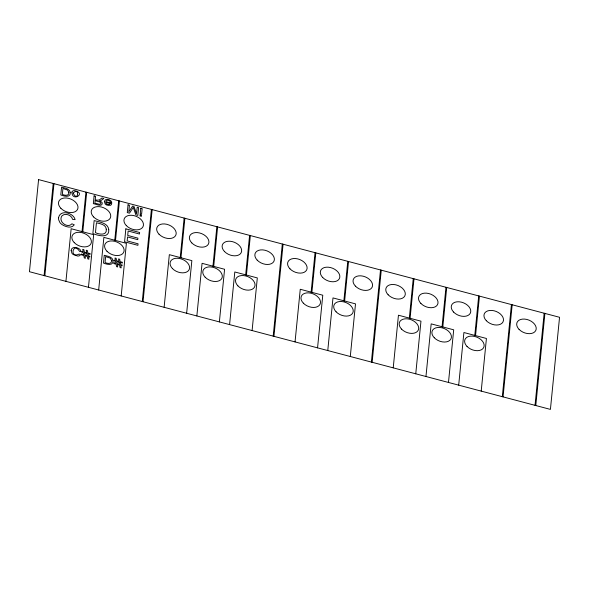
<?xml version="1.0" encoding="UTF-8"?>
<svg xmlns="http://www.w3.org/2000/svg" width="589" height="589" viewBox="0 0 589 589"><rect width="100%" height="100%" fill="white"/><g stroke="black" fill="none" stroke-linecap="round" stroke-linejoin="round"><path stroke-width="0.88" d="M44.087 275.586L53.216 183.473M44.838 275.785L53.967 183.672M65.931 281.358L71.151 228.723L93.666 234.672L88.453 287.307M82.033 231.595L85.942 192.124M82.784 231.794L86.693 192.316M98.665 290.009L103.878 237.367L126.399 243.323L121.187 295.958M114.767 240.246L118.676 200.768M115.51 240.445L119.427 200.967M142.28 301.531L151.402 209.419M143.031 301.73L152.153 209.618M164.125 307.303L169.337 254.669L191.859 260.625L186.639 313.26M180.219 257.548L184.136 218.07M180.97 257.746L184.887 218.269M196.851 315.954L202.064 263.32L224.586 269.269L219.373 321.911M212.953 266.199L216.862 226.721M213.704 266.397L217.613 226.92M229.585 324.605L234.797 271.971L257.319 277.92L252.099 330.554M245.679 274.849L249.596 235.372M246.43 275.048L250.347 235.571M273.193 336.135L282.322 244.023M273.944 336.334L283.073 244.221M295.045 341.907L300.257 289.273L322.779 295.222L317.559 347.856M311.139 292.144L315.056 252.666M311.89 292.343L315.807 252.865M327.771 350.558L332.984 297.916L355.506 303.872L350.293 356.507M343.873 300.795L347.782 261.317M344.624 300.994L348.533 261.516M371.387 362.08L380.509 269.968M372.138 362.279L381.26 270.167M393.231 367.853L398.444 315.218L420.966 321.174L415.753 373.809M409.333 318.097L413.242 278.619M410.084 318.296L413.993 278.818M425.957 376.504L431.177 323.869L453.699 329.818L448.479 382.452M442.059 326.748L445.969 287.27M442.81 326.947L446.72 287.469M458.691 385.154L463.904 332.52L486.426 338.469L481.213 391.103M474.793 335.399L478.702 295.921M475.544 335.597L479.453 296.12M502.307 396.684L511.429 304.572M503.058 396.876L512.18 304.771M535.033 405.328L544.162 313.215M535.784 405.526L544.913 313.414M104.349 201.431L105.173 203.904A3.556 2.341 22.1 0 0 107.014 205.149L110.504 205.333L111.358 204.611L111.755 203.183L105.77 201.6C106.263 199.288 109.871 200.164 110.386 202.042L111.8 202.292C111.004 199.369 105.063 197.749 104.349 201.431M68.825 192.301C69.443 196.262 64.554 195.519 62.346 194.414L62.935 188.48L67.544 190.019L68.825 192.301M106.256 229.143C107.286 235.74 99.143 234.503 95.462 232.655L96.441 222.767C100.042 223.783 105.865 224.306 106.256 229.143M111.512 260.426C112.131 264.387 107.25 263.644 105.041 262.532L105.63 256.605L110.239 258.144L111.512 260.426M70.334 192.669C70.709 198.11 63.664 196.159 60.792 194.937L61.565 187.177C64.665 188.075 69.892 188.473 70.334 192.669M108.774 229.747C109.392 238.825 97.656 235.571 92.871 233.531L94.152 220.595C99.327 222.09 108.037 222.76 108.774 229.747M113.029 260.787C113.397 266.235 106.359 264.284 103.48 263.062L104.253 255.302C107.353 256.193 112.58 256.598 113.029 260.787M73.169 193.133C78.109 203.117 79.949 186.139 73.169 193.133M58.561 217.775L58.65 219.741L59.85 222.458A7.76 5.11 22.1 0 0 62.22 224.703C65.615 226.861 71.468 228.782 74.28 224.829L71.91 223.798C67.595 228.893 57.656 221.435 62.051 215.751C65.283 212.703 71.762 215.125 72.631 219.41L75.12 219.623C73.588 212.784 60.026 209.132 58.561 217.775M71.159 250.443L71.932 253.248A4.66 3.07 22.1 0 0 73.353 254.595L77.534 256.031A4.241 2.79 22.1 0 0 79.876 255.464L80.59 254.669L79.169 254.05C68.92 259.072 73.22 240.997 79.603 251.422L81.091 251.547L80.141 249.699A4.395 2.893 22.1 0 0 78.344 248.33C75.944 246.96 71.475 246.798 71.159 250.443M38.579 179.601L29.45 271.713L550.42 409.399L559.55 317.287L38.579 179.601M81.628 254.124L81.547 254.912L83.837 255.523L84.271 257.967L85.405 258.262L84.971 255.817L87.349 256.451L87.783 258.895L88.924 259.197L88.49 256.745L89.8 257.091L89.874 256.303L88.343 255.898L87.967 253.83L90.065 254.382L90.146 253.594L87.82 252.976L87.386 250.553L86.252 250.251L86.679 252.681L84.308 252.048L83.874 249.618L82.74 249.324L83.174 251.753L81.893 251.415L81.819 252.202L83.321 252.6L83.69 254.669L81.628 254.124M94.1 195.879L93.334 203.647C95.285 203.75 102.538 207.674 102.28 203.058A2.849 1.877 22.1 0 0 101.36 201.902L99.482 200.93L101.08 200.474L103.863 198.464L102.015 197.978L99.232 199.995L96.927 200.164L95.227 199.715L95.565 196.27L94.1 195.879M95.138 200.606L94.881 203.176L99.46 204.295L100.69 203.934L100.844 203.087L99.843 201.998L95.138 200.606M113.905 262.812L113.832 263.6L116.121 264.203L116.548 266.648L117.682 266.95L117.248 264.505L119.633 265.131L120.06 267.575L121.201 267.877L120.767 265.433L122.078 265.779L122.159 264.991L120.62 264.586L120.244 262.517L122.343 263.069L122.424 262.282L120.097 261.663L119.663 259.234L118.529 258.939L118.956 261.361L116.585 260.736L116.151 258.306L115.017 258.011L115.451 260.441L114.178 260.102L114.097 260.89L115.599 261.288L115.967 263.357L113.905 262.812M128.041 204.832L127.268 212.6L129.477 213.181L133.283 207.365L135.86 214.867L137.833 215.39L138.606 207.623L137.193 207.254L136.545 213.748L133.975 206.4L132.65 206.054L128.792 211.819L129.447 205.208L128.041 204.832M125.847 228.856L124.566 241.799L137.907 245.326L138.062 243.794L127.158 240.916L127.548 236.955L137.76 239.649L137.907 238.133L127.703 235.438L128.137 231.028L139.468 234.024L139.615 232.5L125.847 228.856M140.138 214.875L140.035 215.972L141.389 216.332L141.5 215.235L140.138 214.875M140.8 208.204L140.241 213.829L141.603 214.19L142.163 208.565L140.8 208.204M71.902 192.11C72.035 202.55 87.076 193.03 74.288 190.6A3.519 2.319 22.1 0 0 72.535 191.153L71.902 192.11M110.246 203.588C109.517 205.826 105.784 204.464 105.77 202.402L110.246 203.588M86.826 253.528L84.455 252.902L84.823 254.971L87.201 255.597L86.826 253.528M119.103 262.215L116.732 261.582L117.101 263.658L119.479 264.284L119.103 262.215M60.851 208.278A10.197 6.722 22.1 0 0 77.483 209.529A10.197 6.722 22.1 0 0 66.366 197.985A10.197 6.722 22.1 0 0 60.851 208.278M336.083 311.802A10.197 6.722 22.1 0 0 352.715 313.053A10.197 6.722 22.1 0 0 341.591 301.516A10.197 6.722 22.1 0 0 336.083 311.802M93.585 216.929A10.197 6.722 22.1 0 0 110.217 218.18A10.197 6.722 22.1 0 0 99.092 206.636A10.197 6.722 22.1 0 0 93.585 216.929M126.311 225.58A10.197 6.722 22.1 0 0 142.943 226.824A10.197 6.722 22.1 0 0 131.826 215.287A10.197 6.722 22.1 0 0 126.311 225.58M257.231 260.176A10.197 6.722 22.1 0 0 273.863 261.428A10.197 6.722 22.1 0 0 262.738 249.891A10.197 6.722 22.1 0 0 257.231 260.176M289.965 268.827A10.197 6.722 22.1 0 0 306.597 270.079A10.197 6.722 22.1 0 0 295.472 258.534A10.197 6.722 22.1 0 0 289.965 268.827M224.505 251.532A10.197 6.722 22.1 0 0 241.137 252.777A10.197 6.722 22.1 0 0 230.012 241.24A10.197 6.722 22.1 0 0 224.505 251.532M74.243 242.609A10.197 6.722 22.1 0 0 90.875 243.853A10.197 6.722 22.1 0 0 79.758 232.316A10.197 6.722 22.1 0 0 74.243 242.609M106.977 251.26A10.197 6.722 22.1 0 0 123.609 252.504A10.197 6.722 22.1 0 0 112.484 240.967A10.197 6.722 22.1 0 0 106.977 251.26M237.897 285.856A10.197 6.722 22.1 0 0 254.529 287.101A10.197 6.722 22.1 0 0 243.404 275.564A10.197 6.722 22.1 0 0 237.897 285.856M303.357 303.158A10.197 6.722 22.1 0 0 319.989 304.403A10.197 6.722 22.1 0 0 308.864 292.866A10.197 6.722 22.1 0 0 303.357 303.158M434.277 337.755A10.197 6.722 22.1 0 0 450.902 338.999A10.197 6.722 22.1 0 0 439.784 327.462A10.197 6.722 22.1 0 0 434.277 337.755M401.543 329.104A10.197 6.722 22.1 0 0 418.175 330.355A10.197 6.722 22.1 0 0 407.051 318.811A10.197 6.722 22.1 0 0 401.543 329.104M467.003 346.406A10.197 6.722 22.1 0 0 483.635 347.65A10.197 6.722 22.1 0 0 472.511 336.113A10.197 6.722 22.1 0 0 467.003 346.406M322.691 277.478A10.197 6.722 22.1 0 0 339.323 278.73A10.197 6.722 22.1 0 0 328.198 267.185A10.197 6.722 22.1 0 0 322.691 277.478M355.425 286.129A10.197 6.722 22.1 0 0 372.049 287.373A10.197 6.722 22.1 0 0 360.932 275.836A10.197 6.722 22.1 0 0 355.425 286.129M519.071 329.376A10.197 6.722 22.1 0 0 535.703 330.628A10.197 6.722 22.1 0 0 524.578 319.083A10.197 6.722 22.1 0 0 519.071 329.376M420.885 303.431A10.197 6.722 22.1 0 0 437.509 304.675A10.197 6.722 22.1 0 0 426.392 293.138A10.197 6.722 22.1 0 0 420.885 303.431M486.337 320.725A10.197 6.722 22.1 0 0 502.969 321.977A10.197 6.722 22.1 0 0 491.852 310.432A10.197 6.722 22.1 0 0 486.337 320.725M453.611 312.074A10.197 6.722 22.1 0 0 470.243 313.326A10.197 6.722 22.1 0 0 459.118 301.789A10.197 6.722 22.1 0 0 453.611 312.074M388.151 294.78A10.197 6.722 22.1 0 0 404.783 296.024A10.197 6.722 22.1 0 0 393.658 284.487A10.197 6.722 22.1 0 0 388.151 294.78M159.045 234.231A10.197 6.722 22.1 0 0 175.677 235.475A10.197 6.722 22.1 0 0 164.552 223.938A10.197 6.722 22.1 0 0 159.045 234.231M172.437 268.555A10.197 6.722 22.1 0 0 189.069 269.806A10.197 6.722 22.1 0 0 177.944 258.262A10.197 6.722 22.1 0 0 172.437 268.555M205.163 277.205A10.197 6.722 22.1 0 0 221.795 278.45A10.197 6.722 22.1 0 0 210.678 266.913A10.197 6.722 22.1 0 0 205.163 277.205M191.771 242.882A10.197 6.722 22.1 0 0 208.403 244.126A10.197 6.722 22.1 0 0 197.286 232.589A10.197 6.722 22.1 0 0 191.771 242.882"/></g></svg>
